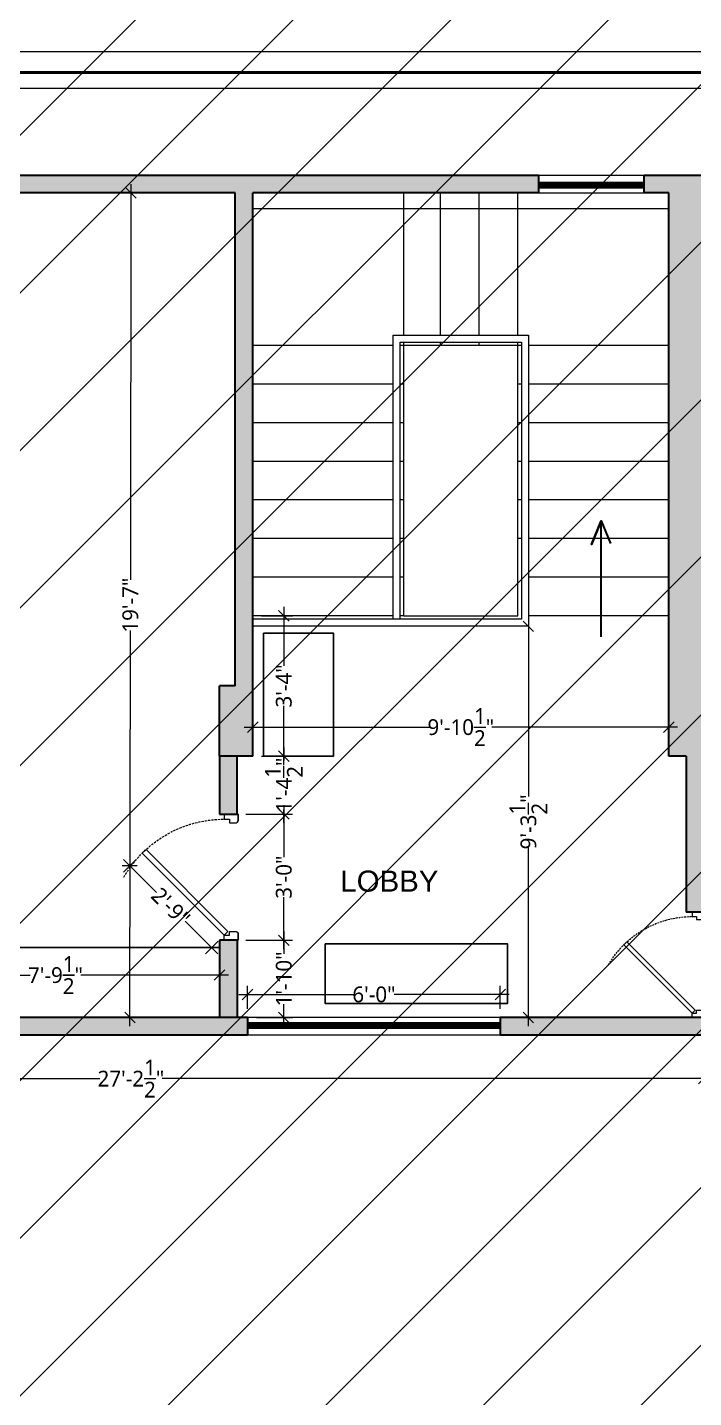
# Model space of a CAD drawing. Header units: inches. Extents: x -179 to 4134, y -2155 to 815.
# Drawn here: x 1268.3 to 1458.1, y -1652.9 to -1262.5 of the extents above; entities that cross this region are included whole.
import ezdxf

# ---------------------------------------------------------------- set-up
doc = ezdxf.new("R2010")
doc.units = ezdxf.units.IN
doc.header["$LTSCALE"] = 5
doc.linetypes.add('HIDDEN', pattern=[0.375, 0.25, -0.125])
for name, color, linetype, lineweight in [('DIM', 5, 'Continuous', 9), ('doors', 24, 'Continuous', 9), ('Furniture-New', 217, 'Continuous', 5), ('STEP', 25, 'Continuous', 15), ('text', 7, 'Continuous', 5), ('title', 7, 'Continuous', 5), ('wall', 7, 'Continuous', 30), ('wall hatch', 252, 'Continuous', 5), ('window', 162, 'Continuous', 9)]:
    doc.layers.add(name, color=color, linetype=linetype, lineweight=lineweight)
doc.styles.add('irfan', font='trebuc.ttf')
doc.styles.add('KARUN', font='arial.ttf')
doc.dimstyles.new('IRFAN', dxfattribs={"dimtxt": 4.5, "dimasz": 3, "dimexe": 2.5, "dimexo": 2.5, "dimgap": 0.09, "dimtad": 0, "dimdec": 1, "dimzin": 3, "dimdsep": 46, "dimlunit": 4, "dimtxsty": 'irfan', "dimblk": 'OBLIQUE', "dimcen": 2, "dimdle": 2.5, "dimclrd": 251, "dimclre": 251, "dimclrt": 7, "dimadec": 0, "dimazin": 0, "dimtm": 1e-09, "dimtfac": 1, "dimtdec": 1, "dimtofl": 0, "dimtmove": 0, "dimatfit": 3, "dimfxl": 2, "dimtolj": 1, "dimtzin": 0, "dimlwd": 0, "dimlwe": -1, "dimarcsym": 0})

# ---------------------------------------------------------------- blocks, each defined once
blk = doc.blocks.new('d2')
at = {"layer": 'doors'}
blk.add_lwpolyline([(-25.9, 26.27), (-2.56, 2.94), (-1.5, 4), (-24.84, 27.34), (-25.9, 26.27)], dxfattribs=at)
blk.add_lwpolyline([(-36, 0), (-34, 0), (-36, 0), (-36, 4), (-34.5, 4), (-34.5, 2.5), (-33.5, 2.5), (-33.5, 0.5), (-33.62, 0.5), (-33.62, 0.38, -0.414214), (-33.88, 0.12), (-34, 0.12), (-34, 0)], format="xyb", dxfattribs=at)
blk.add_lwpolyline([(0, 4), (-1.5, 4), (-1.5, 2.5), (-2.5, 2.5), (-2.5, 0.5), (-2.38, 0.5), (-2.38, 0.38, 0.414214), (-2.12, 0.12), (-2, 0.12), (-2, 0), (0, 0), (-2, 0), (0, 0), (0, 4)], format="xyb", close=True, dxfattribs=at)
at = {"layer": 'doors', "color": 144, "linetype": 'HIDDEN', "ltscale": 0.5}
blk.add_arc((-1.5, 4), 33.03, 120, 182.6026, dxfattribs=at)
blk = doc.blocks.new('door')
at = {"layer": 'doors', "linetype": 'Continuous'}
blk.add_line((0, 0), (0, 0), dxfattribs=at)
at = {"layer": 'doors', "xscale": -1.166666666666717, "yscale": 1.166666666666717, "zscale": 1.166666666666717, "rotation": 270}
blk.add_blockref('d2', (0, 0), dxfattribs=at)
blk = doc.blocks.new('_Oblique')
at = {"color": 0, "linetype": 'ByBlock', "lineweight": -2}
blk.add_line((-0.5, -0.5), (0.5, 0.5), dxfattribs=at)
blk = doc.blocks.new('*D189')
at = {"layer": 'Defpoints', "color": 0, "ltscale": 0.25, "transparency": 16777216}
for p in [(1134.53, -1549.63), (1461.03, -1549.63), (1134.53, -1562.04)]:
    blk.add_point(p, dxfattribs=at)
at = {"layer": 'DIM', "color": 1, "ltscale": 0.25, "transparency": 16777216}
for p, q in [((1134.53, -1552.13), (1134.53, -1564.54)), ((1461.03, -1552.13), (1461.03, -1564.54))]:
    blk.add_line(p, q, dxfattribs=at)
at = {"layer": 'DIM', "color": 251, "lineweight": 0, "ltscale": 0.25, "transparency": 16777216}
for p, q in [((1132.03, -1562.04), (1288.9, -1562.04)), ((1463.53, -1562.04), (1306.65, -1562.04))]:
    blk.add_line(p, q, dxfattribs=at)
at = {"layer": 'DIM', "color": 251, "lineweight": 0, "ltscale": 0.25, "transparency": 16777216, "xscale": 3, "yscale": 3, "zscale": 3, "rotation": 180.0000000000001}
blk.add_blockref('_Oblique', (1134.53, -1562.04), dxfattribs=at)
at = {"layer": 'DIM', "color": 251, "lineweight": 0, "ltscale": 0.25, "transparency": 16777216, "xscale": 3, "yscale": 3, "zscale": 3}
blk.add_blockref('_Oblique', (1461.03, -1562.04), dxfattribs=at)
at = {"layer": 'DIM', "color": 1, "ltscale": 0.25, "transparency": 16777216, "insert": (1297.78, -1562.04), "char_height": 4.5, "attachment_point": 5, "style": 'irfan'}
blk.add_mtext('\\A1;27\'-2{\\H1x;\\S1/2;}"', dxfattribs=at)
blk = doc.blocks.new('*D232')
at = {"layer": 'Defpoints', "color": 0, "ltscale": 0.25, "transparency": 16777216}
for p in [(1305.53, -1309.63), (1297.51, -1544.62), (1305.28, -1544.63)]:
    blk.add_point(p, dxfattribs=at)
at = {"layer": 'DIM', "color": 251, "lineweight": 0, "ltscale": 0.25, "transparency": 16777216}
for p, q in [((1297.76, -1307.12), (1297.64, -1419.93)), ((1297.5, -1547.12), (1297.62, -1434.31))]:
    blk.add_line(p, q, dxfattribs=at)
at = {"layer": 'DIM', "color": 1, "ltscale": 0.25, "transparency": 16777216}
for p, q in [((1303.03, -1309.63), (1295.26, -1309.62)), ((1302.78, -1544.63), (1295.01, -1544.62))]:
    blk.add_line(p, q, dxfattribs=at)
at = {"layer": 'DIM', "color": 251, "lineweight": 0, "ltscale": 0.25, "transparency": 16777216, "xscale": 3, "yscale": 3, "zscale": 3}
for p, rotation in [((1297.76, -1309.62), 89.93904706606553), ((1297.51, -1544.62), 269.9390470660655)]:
    blk.add_blockref('_Oblique', p, dxfattribs=dict(at, rotation=rotation))
at = {"layer": 'DIM', "color": 1, "ltscale": 0.25, "transparency": 16777216, "insert": (1297.63, -1427.12), "char_height": 4.5, "attachment_point": 5, "rotation": 89.939, "style": 'irfan'}
blk.add_mtext('\\A1;19\'-7"', dxfattribs=at)
blk = doc.blocks.new('*D236')
at = {"layer": 'Defpoints', "color": 0, "ltscale": 0.25, "transparency": 16777216}
for p in [(1332.53, -1430.13), (1341.36, -1430.13), (1332.53, -1470.13)]:
    blk.add_point(p, dxfattribs=at)
at = {"layer": 'DIM', "color": 251, "lineweight": 0, "ltscale": 0.25, "transparency": 16777216}
for p, q in [((1341.36, -1427.63), (1341.36, -1444.43)), ((1341.36, -1472.63), (1341.36, -1455.83))]:
    blk.add_line(p, q, dxfattribs=at)
at = {"layer": 'DIM', "color": 1, "ltscale": 0.25, "transparency": 16777216}
for p, q in [((1335.03, -1430.13), (1343.86, -1430.13)), ((1335.03, -1470.13), (1343.86, -1470.13))]:
    blk.add_line(p, q, dxfattribs=at)
at = {"layer": 'DIM', "color": 251, "lineweight": 0, "ltscale": 0.25, "transparency": 16777216, "xscale": 3, "yscale": 3, "zscale": 3}
for p, rotation in [((1341.36, -1430.13), 90), ((1341.36, -1470.13), 270)]:
    blk.add_blockref('_Oblique', p, dxfattribs=dict(at, rotation=rotation))
at = {"layer": 'DIM', "color": 1, "ltscale": 0.25, "transparency": 16777216, "insert": (1341.36, -1450.13), "char_height": 4.5, "attachment_point": 5, "rotation": 90, "style": 'irfan'}
blk.add_mtext('\\A1;3\'-4"', dxfattribs=at)
blk = doc.blocks.new('*D237')
at = {"layer": 'Defpoints', "color": 0, "ltscale": 0.25, "transparency": 16777216}
for p in [(1403.03, -1538.07), (1331.03, -1544.63), (1403.03, -1544.63)]:
    blk.add_point(p, dxfattribs=at)
at = {"layer": 'DIM', "color": 251, "lineweight": 0, "ltscale": 0.25, "transparency": 16777216}
for p, q in [((1328.53, -1538.07), (1361.29, -1538.07)), ((1405.53, -1538.07), (1372.77, -1538.07))]:
    blk.add_line(p, q, dxfattribs=at)
at = {"layer": 'DIM', "color": 1, "ltscale": 0.25, "transparency": 16777216}
for p, q in [((1331.03, -1542.13), (1331.03, -1535.57)), ((1403.03, -1542.13), (1403.03, -1535.57))]:
    blk.add_line(p, q, dxfattribs=at)
at = {"layer": 'DIM', "color": 251, "lineweight": 0, "ltscale": 0.25, "transparency": 16777216, "xscale": 3, "yscale": 3, "zscale": 3, "rotation": 180}
blk.add_blockref('_Oblique', (1331.03, -1538.07), dxfattribs=at)
at = {"layer": 'DIM', "color": 251, "lineweight": 0, "ltscale": 0.25, "transparency": 16777216, "xscale": 3, "yscale": 3, "zscale": 3}
blk.add_blockref('_Oblique', (1403.03, -1538.07), dxfattribs=at)
at = {"layer": 'DIM', "color": 1, "ltscale": 0.25, "transparency": 16777216, "insert": (1367.03, -1538.07), "char_height": 4.5, "attachment_point": 5, "style": 'irfan'}
blk.add_mtext('\\A1;6\'-0"', dxfattribs=at)
blk = doc.blocks.new('*D240')
at = {"layer": 'Defpoints', "color": 0, "ltscale": 0.25, "transparency": 16777216}
for p in [(1332.53, -1470.13), (1328.05, -1486.63), (1341.36, -1486.63)]:
    blk.add_point(p, dxfattribs=at)
at = {"layer": 'DIM', "color": 251, "lineweight": 0, "ltscale": 0.25, "transparency": 16777216}
for p, q in [((1341.36, -1467.63), (1341.36, -1471.34)), ((1341.36, -1489.13), (1341.36, -1485.41))]:
    blk.add_line(p, q, dxfattribs=at)
at = {"layer": 'DIM', "color": 1, "ltscale": 0.25, "transparency": 16777216}
for p, q in [((1335.03, -1470.13), (1343.86, -1470.13)), ((1330.55, -1486.63), (1343.86, -1486.63))]:
    blk.add_line(p, q, dxfattribs=at)
at = {"layer": 'DIM', "color": 251, "lineweight": 0, "ltscale": 0.25, "transparency": 16777216, "xscale": 3, "yscale": 3, "zscale": 3}
for p, rotation in [((1341.36, -1470.13), 90), ((1341.36, -1486.63), 270)]:
    blk.add_blockref('_Oblique', p, dxfattribs=dict(at, rotation=rotation))
at = {"layer": 'DIM', "color": 1, "ltscale": 0.25, "transparency": 16777216, "insert": (1341.36, -1478.38), "char_height": 4.5, "attachment_point": 5, "rotation": 90, "style": 'irfan'}
blk.add_mtext('\\A1;1\'-4{\\H1x;\\S1/2;}"', dxfattribs=at)
blk = doc.blocks.new('*D241')
at = {"layer": 'Defpoints', "color": 0, "ltscale": 0.25, "transparency": 16777216}
for p in [(1328.05, -1486.63), (1328.07, -1522.63), (1341.36, -1522.63)]:
    blk.add_point(p, dxfattribs=at)
at = {"layer": 'DIM', "color": 1, "ltscale": 0.25, "transparency": 16777216}
for p, q in [((1330.55, -1486.63), (1343.86, -1486.63)), ((1330.57, -1522.63), (1343.86, -1522.63))]:
    blk.add_line(p, q, dxfattribs=at)
at = {"layer": 'DIM', "color": 251, "lineweight": 0, "ltscale": 0.25, "transparency": 16777216}
for p, q in [((1341.36, -1484.13), (1341.36, -1498.93)), ((1341.36, -1525.13), (1341.36, -1510.33))]:
    blk.add_line(p, q, dxfattribs=at)
at = {"layer": 'DIM', "color": 251, "lineweight": 0, "ltscale": 0.25, "transparency": 16777216, "xscale": 3, "yscale": 3, "zscale": 3}
for p, rotation in [((1341.36, -1486.63), 90), ((1341.36, -1522.63), 270)]:
    blk.add_blockref('_Oblique', p, dxfattribs=dict(at, rotation=rotation))
at = {"layer": 'DIM', "color": 1, "ltscale": 0.25, "transparency": 16777216, "insert": (1341.36, -1504.63), "char_height": 4.5, "attachment_point": 5, "rotation": 90, "style": 'irfan'}
blk.add_mtext('\\A1;3\'-0"', dxfattribs=at)
blk = doc.blocks.new('*D242')
at = {"layer": 'Defpoints', "color": 0, "ltscale": 0.25, "transparency": 16777216}
for p in [(1328.07, -1522.63), (1331.03, -1544.63), (1341.36, -1544.63)]:
    blk.add_point(p, dxfattribs=at)
at = {"layer": 'DIM', "color": 1, "ltscale": 0.25, "transparency": 16777216}
for p, q in [((1330.57, -1522.63), (1343.86, -1522.63)), ((1333.53, -1544.63), (1343.86, -1544.63))]:
    blk.add_line(p, q, dxfattribs=at)
at = {"layer": 'DIM', "color": 251, "lineweight": 0, "ltscale": 0.25, "transparency": 16777216}
for p, q in [((1341.36, -1520.13), (1341.36, -1526.44)), ((1341.36, -1547.13), (1341.36, -1540.82))]:
    blk.add_line(p, q, dxfattribs=at)
at = {"layer": 'DIM', "color": 251, "lineweight": 0, "ltscale": 0.25, "transparency": 16777216, "xscale": 3, "yscale": 3, "zscale": 3}
for p, rotation in [((1341.36, -1522.63), 90), ((1341.36, -1544.63), 270)]:
    blk.add_blockref('_Oblique', p, dxfattribs=dict(at, rotation=rotation))
at = {"layer": 'DIM', "color": 1, "ltscale": 0.25, "transparency": 16777216, "insert": (1341.36, -1533.63), "char_height": 4.5, "attachment_point": 5, "rotation": 90, "style": 'irfan'}
blk.add_mtext('\\A1;1\'-10"', dxfattribs=at)
blk = doc.blocks.new('*D262')
at = {"color": 251, "ltscale": 0.25, "transparency": 16777216}
for p, q in [((1229.53, -1527.13), (1229.53, -1535.03)), ((1323.05, -1527.13), (1323.05, -1535.03))]:
    blk.add_line(p, q, dxfattribs=at)
at = {"color": 251, "lineweight": 0, "ltscale": 0.25, "transparency": 16777216}
for p, q in [((1227.03, -1532.53), (1269.08, -1532.53)), ((1325.55, -1532.53), (1283.5, -1532.53))]:
    blk.add_line(p, q, dxfattribs=at)
at = {"layer": 'Defpoints', "color": 0, "ltscale": 0.25, "transparency": 16777216}
for p in [(1229.53, -1524.63), (1323.05, -1524.63), (1323.05, -1532.53)]:
    blk.add_point(p, dxfattribs=at)
at = {"color": 251, "lineweight": 0, "ltscale": 0.25, "transparency": 16777216, "xscale": 3, "yscale": 3, "zscale": 3, "rotation": 180}
blk.add_blockref('_Oblique', (1229.53, -1532.53), dxfattribs=at)
at = {"color": 251, "lineweight": 0, "ltscale": 0.25, "transparency": 16777216, "xscale": 3, "yscale": 3, "zscale": 3}
blk.add_blockref('_Oblique', (1323.05, -1532.53), dxfattribs=at)
at = {"color": 7, "ltscale": 0.25, "transparency": 16777216, "insert": (1276.29, -1532.53), "char_height": 4.5, "attachment_point": 5, "style": 'irfan'}
blk.add_mtext('\\A1;7\'-9{\\H1x;\\S1/2;}"', dxfattribs=at)
blk = doc.blocks.new('*D270')
at = {"layer": 'Defpoints', "color": 0, "ltscale": 0.25, "transparency": 16777216}
for p in [(1301.03, -1497.81), (1324.38, -1521.13), (1320.81, -1524.71)]:
    blk.add_point(p, dxfattribs=at)
at = {"layer": 'Furniture-New', "color": 251, "ltscale": 0.25, "transparency": 16777216}
for p, q in [((1299.26, -1499.58), (1295.69, -1503.16)), ((1322.62, -1522.9), (1319.04, -1526.48))]:
    blk.add_line(p, q, dxfattribs=at)
at = {"layer": 'Furniture-New', "color": 251, "lineweight": 0, "ltscale": 0.25, "transparency": 16777216}
for p, q in [((1295.69, -1499.62), (1305.04, -1508.97)), ((1322.58, -1526.48), (1313.22, -1517.13))]:
    blk.add_line(p, q, dxfattribs=at)
at = {"layer": 'Furniture-New', "color": 251, "lineweight": 0, "ltscale": 0.25, "transparency": 16777216, "xscale": 3, "yscale": 3, "zscale": 3}
for p, rotation in [((1297.46, -1501.39), 135.0405710793018), ((1320.81, -1524.71), 315.0405710793017)]:
    blk.add_blockref('_Oblique', p, dxfattribs=dict(at, rotation=rotation))
at = {"layer": 'Furniture-New', "color": 7, "ltscale": 0.25, "transparency": 16777216, "insert": (1309.13, -1513.05), "char_height": 4.5, "attachment_point": 5, "rotation": 315.0406, "style": 'irfan'}
blk.add_mtext('\\A1;2\'-9"', dxfattribs=at)
blk = doc.blocks.new('*D289')
at = {"layer": 'Defpoints', "color": 0, "ltscale": 0.25, "transparency": 16777216}
for p in [(1332.53, -1461.86), (1332.53, -1466.3), (1451.03, -1466.3)]:
    blk.add_point(p, dxfattribs=at)
at = {"layer": 'Furniture-New', "color": 251, "ltscale": 0.25, "transparency": 16777216}
for p, q in [((1332.53, -1463.8), (1332.53, -1459.36)), ((1451.03, -1463.8), (1451.03, -1459.36))]:
    blk.add_line(p, q, dxfattribs=at)
at = {"layer": 'Furniture-New', "color": 251, "lineweight": 0, "ltscale": 0.25, "transparency": 16777216}
for p, q in [((1330.03, -1461.86), (1382.92, -1461.86)), ((1453.53, -1461.86), (1400.63, -1461.86))]:
    blk.add_line(p, q, dxfattribs=at)
at = {"layer": 'Furniture-New', "color": 251, "lineweight": 0, "ltscale": 0.25, "transparency": 16777216, "xscale": 3, "yscale": 3, "zscale": 3, "rotation": 180}
blk.add_blockref('_Oblique', (1332.53, -1461.86), dxfattribs=at)
at = {"layer": 'Furniture-New', "color": 251, "lineweight": 0, "ltscale": 0.25, "transparency": 16777216, "xscale": 3, "yscale": 3, "zscale": 3}
blk.add_blockref('_Oblique', (1451.03, -1461.86), dxfattribs=at)
at = {"layer": 'Furniture-New', "color": 7, "ltscale": 0.25, "transparency": 16777216, "insert": (1391.78, -1461.86), "char_height": 4.5, "attachment_point": 5, "style": 'irfan'}
blk.add_mtext('\\A1;9\'-10{\\H1x;\\S1/2;}"', dxfattribs=at)
blk = doc.blocks.new('*D290')
at = {"layer": 'Defpoints', "color": 0, "ltscale": 0.25, "transparency": 16777216}
for p in [(1411.03, -1433.13), (1411.03, -1544.63), (1411.03, -1544.63)]:
    blk.add_point(p, dxfattribs=at)
at = {"layer": 'Furniture-New', "color": 251, "lineweight": 0, "ltscale": 0.25, "transparency": 16777216}
for p, q in [((1411.03, -1430.63), (1411.03, -1481.65)), ((1411.03, -1547.13), (1411.03, -1496.1))]:
    blk.add_line(p, q, dxfattribs=at)
at = {"layer": 'Furniture-New', "color": 251, "lineweight": 0, "ltscale": 0.25, "transparency": 16777216, "xscale": 3, "yscale": 3, "zscale": 3}
for p, rotation in [((1411.03, -1433.13), 90), ((1411.03, -1544.63), 270)]:
    blk.add_blockref('_Oblique', p, dxfattribs=dict(at, rotation=rotation))
at = {"layer": 'Furniture-New', "color": 7, "ltscale": 0.25, "transparency": 16777216, "insert": (1411.03, -1488.88), "char_height": 4.5, "attachment_point": 5, "rotation": 90, "style": 'irfan'}
blk.add_mtext('\\A1;9\'-3{\\H1x;\\S1/2;}"', dxfattribs=at)

msp = doc.modelspace()

# ---------------------------------------------------------------- hatches: boundary and pattern name
at = {"lineweight": 15, "ltscale": 0.25, "transparency": 33554687}
h = msp.add_hatch(dxfattribs=at)
h.set_pattern_fill('ANSI31', color=256, scale=10)
h.paths.add_polyline_path([(-179.41, 814.5), (2097.9, 814.5), (2097.9, -2154.98), (-179.41, -2154.98)])
at = {"layer": 'wall hatch', "ltscale": 0.25}
h = msp.add_hatch(color=256, dxfattribs=at)
h.dxf.hatch_style = 1
h.paths.add_polyline_path([(1414.03, -1304.63), (1253.53, -1304.63), (1253.53, -1309.63), (1327.53, -1309.63), (1327.53, -1450.13), (1323.03, -1450.13), (1323.03, -1465.13), (1323.03, -1470.13), (1332.53, -1470.13), (1332.53, -1309.63), (1414.03, -1309.63)])
h = msp.add_hatch(color=256, dxfattribs=at)
h.dxf.hatch_style = 1
h.paths.add_polyline_path([(1461.03, -1304.63), (1456.03, -1304.63), (1444.03, -1304.63), (1444.03, -1309.63), (1451.03, -1309.63), (1451.03, -1451.63), (1451.03, -1470.13), (1456.03, -1470.13), (1456.03, -1514.63), (1461.03, -1514.63), (1461.03, -1470.13), (1461.03, -1458.63), (1461.03, -1451.63)])
h = msp.add_hatch(color=256, dxfattribs=at)
h.dxf.hatch_style = 1
h.paths.add_polyline_path([(1331.03, -1544.63), (1279.53, -1544.63), (1297.51, -1544.62), (1279.53, -1544.63), (1274.53, -1544.63), (1229.53, -1544.63), (1229.53, -1465.63), (1192.53, -1465.63), (1192.53, -1470.63), (1224.53, -1470.63), (1224.53, -1544.63), (1134.53, -1544.63), (1134.53, -1531.13), (1129.53, -1531.13), (1129.53, -1525.13), (1124.53, -1525.13), (1124.53, -1549.63), (1331.03, -1549.63)])
h = msp.add_hatch(color=256, dxfattribs=at)
h.dxf.hatch_style = 1
h.paths.add_polyline_path([(1328.03, -1470.13), (1323.03, -1470.13), (1323.03, -1486.63), (1328.03, -1486.63)])
h.paths.add_polyline_path([(1328.07, -1522.63), (1324.38, -1522.63), (1323.05, -1522.63), (1323.05, -1544.63), (1328.07, -1544.63)])
h = msp.add_hatch(color=256, dxfattribs=at)
h.dxf.hatch_style = 1
h.paths.add_polyline_path([(1461.03, -1544.63), (1403.03, -1544.63), (1403.03, -1549.63), (1461.03, -1549.63)])

# ---------------------------------------------------------------- linework, layer by layer
at = {"color": 25, "ltscale": 0.25}
msp.add_line((1229.53, -1524.63), (1323.05, -1524.63), dxfattribs=at)
at = {"layer": 'Furniture-New', "lineweight": -2, "ltscale": 0.25}
msp.add_line((1457.7, -1544.63), (1430.2, -1544.63), dxfattribs=at)
for points in [[(1335.53, -1435.13), (1355.53, -1435.13), (1355.53, -1470.13), (1335.53, -1470.13), (1335.53, -1435.13)], [(1353.13, -1523.63), (1405.13, -1523.63), (1405.13, -1540.63), (1353.13, -1540.63), (1353.13, -1523.63)]]:
    msp.add_lwpolyline(points, dxfattribs=at)
at = {"layer": 'STEP', "ltscale": 0.2}
for p, q in [((1375.53, -1350.13), (1375.53, -1309.63)), ((1386.03, -1350.13), (1386.03, -1309.63)), ((1397.03, -1350.13), (1397.03, -1309.63)), ((1408.03, -1350.13), (1408.03, -1309.63)), ((1372.53, -1353.13), (1332.53, -1353.13)), ((1375.53, -1353.13), (1374.53, -1353.13)), ((1375.53, -1353.13), (1375.53, -1352.13)), ((1408.03, -1353.13), (1375.53, -1353.13)), ((1375.53, -1430.13), (1375.53, -1353.13)), ((1386.03, -1353.13), (1386.03, -1352.13)), ((1397.03, -1353.13), (1397.03, -1352.13)), ((1408.03, -1353.13), (1408.03, -1352.13)), ((1409.03, -1353.13), (1408.03, -1353.13)), ((1408.03, -1430.13), (1408.03, -1353.13)), ((1451.03, -1353.13), (1411.03, -1353.13)), ((1372.53, -1364.13), (1332.53, -1364.13)), ((1375.53, -1364.13), (1374.53, -1364.13)), ((1409.03, -1364.13), (1408.03, -1364.13)), ((1451.03, -1364.13), (1411.03, -1364.13)), ((1372.53, -1375.13), (1332.53, -1375.13)), ((1375.53, -1375.13), (1374.53, -1375.13)), ((1409.03, -1375.13), (1408.03, -1375.13)), ((1451.03, -1375.13), (1411.03, -1375.13)), ((1372.53, -1386.13), (1332.53, -1386.13)), ((1375.53, -1386.13), (1374.53, -1386.13)), ((1409.03, -1386.13), (1408.03, -1386.13)), ((1451.03, -1386.13), (1411.03, -1386.13)), ((1372.53, -1397.13), (1332.53, -1397.13)), ((1375.53, -1397.13), (1374.53, -1397.13)), ((1409.03, -1397.13), (1408.03, -1397.13)), ((1451.03, -1397.13), (1411.03, -1397.13)), ((1372.53, -1408.13), (1332.53, -1408.13)), ((1375.53, -1408.13), (1374.53, -1408.13)), ((1409.03, -1408.13), (1408.03, -1408.13)), ((1451.03, -1408.13), (1411.03, -1408.13)), ((1372.53, -1419.13), (1332.53, -1419.13)), ((1375.53, -1419.13), (1374.53, -1419.13)), ((1451.03, -1419.13), (1411.03, -1419.13)), ((1372.53, -1430.13), (1332.53, -1430.13)), ((1375.53, -1430.13), (1374.53, -1430.13)), ((1375.53, -1430.13), (1408.03, -1430.13)), ((1451.03, -1430.13), (1411.03, -1430.13))]:
    msp.add_line(p, q, dxfattribs=at)
at = {"layer": 'STEP', "color": 142, "ltscale": 0.2}
for points in [[(1372.53, -1431.13), (1372.53, -1350.13), (1411.03, -1350.13), (1411.03, -1433.13), (1332.53, -1433.13)], [(1374.53, -1431.13), (1374.53, -1352.13), (1409.03, -1352.13), (1409.03, -1431.13), (1332.53, -1431.13)]]:
    msp.add_lwpolyline(points, dxfattribs=at)
at = {"layer": 'title'}
for points in [[(1872.78, -1887.37), (1872.78, -1269.38), (998.77, -1269.38), (998.77, -1887.37)], [(1862.26, -1279.9), (1009.28, -1279.9), (1009.28, -1875.48), (1862.26, -1875.48)]]:
    msp.add_lwpolyline(points, close=True, dxfattribs=at)
at = {"layer": 'title', "color": 7, "linetype": 'Continuous', "const_width": 0.902}
msp.add_lwpolyline([(1866.85, -1275.32), (1004.7, -1275.32), (1004.7, -1881.44), (1866.85, -1881.44)], close=True, dxfattribs=at)
at = {"layer": 'wall', "ltscale": 0.25}
for p, q in [((1414.03, -1304.63), (1253.53, -1304.63)), ((1414.03, -1309.63), (1414.03, -1304.63)), ((1456.03, -1304.63), (1444.03, -1304.63)), ((1444.03, -1309.63), (1444.03, -1304.63)), ((1652.03, -1304.63), (1456.03, -1304.63)), ((1327.53, -1309.63), (1253.53, -1309.63)), ((1327.53, -1450.13), (1327.53, -1309.63)), ((1414.03, -1309.63), (1332.53, -1309.63)), ((1332.53, -1470.13), (1332.53, -1309.63)), ((1451.03, -1309.63), (1444.03, -1309.63)), ((1451.03, -1451.63), (1451.03, -1309.63)), ((1327.53, -1450.13), (1323.03, -1450.13)), ((1323.03, -1470.13), (1323.03, -1450.13)), ((1451.03, -1470.13), (1451.03, -1451.63)), ((1332.53, -1470.13), (1323.03, -1470.13)), ((1323.03, -1470.13), (1323.03, -1486.63)), ((1328.03, -1486.63), (1328.03, -1470.13)), ((1456.03, -1470.13), (1451.03, -1470.13)), ((1456.03, -1470.13), (1456.03, -1514.63)), ((1323.03, -1486.63), (1328.03, -1486.63)), ((1461.03, -1514.63), (1456.03, -1514.63)), ((1328.07, -1522.63), (1323.05, -1522.63)), ((1323.05, -1522.63), (1323.05, -1544.63)), ((1328.07, -1522.63), (1328.07, -1544.63)), ((1279.53, -1544.63), (1229.53, -1544.63)), ((1331.03, -1544.63), (1279.53, -1544.63)), ((1331.03, -1544.63), (1331.03, -1549.63)), ((1461.03, -1544.63), (1403.03, -1544.63)), ((1403.03, -1544.63), (1403.03, -1549.63)), ((1331.03, -1549.63), (1124.53, -1549.63)), ((1461.03, -1549.63), (1403.03, -1549.63))]:
    msp.add_line(p, q, dxfattribs=at)
msp.add_lwpolyline([(1431.74, -1436.1), (1431.74, -1403.1), (1429.05, -1409.79), (1431.74, -1403.1), (1434.44, -1409.56)], dxfattribs=at)
at = {"layer": 'window', "color": 29, "ltscale": 0.25}
for p, q in [((1444.03, -1304.63), (1414.03, -1304.63)), ((1414.03, -1309.63), (1444.03, -1309.63)), ((1403.03, -1544.63), (1331.03, -1544.63)), ((1403.03, -1549.63), (1331.03, -1549.63))]:
    msp.add_line(p, q, dxfattribs=at)
at = {"layer": 'window', "color": 253, "ltscale": 0.25}
msp.add_line((1451.03, -1314.13), (1332.53, -1314.13), dxfattribs=at)
at = {"layer": 'window', "color": 5, "ltscale": 0.25, "const_width": 2}
for points in [[(1444.03, -1307.38), (1414.03, -1307.38)], [(1403.03, -1546.88), (1331.03, -1546.88)]]:
    msp.add_lwpolyline(points, dxfattribs=at)

# ---------------------------------------------------------------- block references
at = {"layer": 'doors', "linetype": 'ByBlock', "lineweight": 0}
for p, xscale, yscale, zscale, rotation in [((1328.38, -1522.63), 0.8571093867662782, 0.8571093867662782, 0.8571093867662782, 180.040571079302), ((1461.03, -1544.63), 0.7142857142856247, 0.7142857142856247, 0.7142857142856247, 180.0405710793019)]:
    msp.add_blockref('door', p, dxfattribs=dict(at, xscale=xscale, yscale=yscale, zscale=zscale, rotation=rotation))

# ---------------------------------------------------------------- texts
at = {"layer": 'text', "lineweight": 25, "insert": (1403.1, -1508.83), "char_height": 6, "width": 63.3424, "attachment_point": 9, "style": 'KARUN'}
msp.add_mtext('\\A1;\\pxqc,t7,10;LOBBY', dxfattribs=at)

# ---------------------------------------------------------------- dimensions: what is measured, and where the dimension line sits
at = {"color": 25, "ltscale": 0.25}
dim = msp.add_linear_dim(base=(1323.05, -1532.53), p1=(1229.53, -1524.63), p2=(1323.05, -1524.63), dimstyle='IRFAN', override={"dimpost": '\\X'}, dxfattribs=at)
dim.commit()
dim.dimension.update_dxf_attribs({"geometry": '*D262', "text_midpoint": (1276.29, -1532.53)})
at = {"layer": 'DIM', "ltscale": 0.25}
for p1, p2, distance, picture, middle in [((1305.53, -1309.63), (1305.28, -1544.63), -7.77, '*D232', (1297.63, -1427.12)), ((1332.53, -1470.13), (1332.53, -1430.13), -8.83, '*D236', (1341.36, -1450.13)), ((1331.03, -1544.63), (1403.03, -1544.63), 6.56, '*D237', (1367.03, -1538.07)), ((1461.03, -1549.63), (1134.53, -1549.63), 12.41, '*D189', (1297.78, -1562.04))]:
    dim = msp.add_aligned_dim(p1=p1, p2=p2, distance=distance, dimstyle='IRFAN', override={"dimpost": '\\X', "dimclre": 1, "dimclrt": 1}, dxfattribs=at)
    dim.commit()
    dim.dimension.update_dxf_attribs({"geometry": picture, "text_midpoint": middle})
for base, p1, p2, picture, middle in [((1341.36, -1486.63), (1332.53, -1470.13), (1328.05, -1486.63), '*D240', (1341.36, -1478.38)), ((1341.36, -1522.63), (1328.05, -1486.63), (1328.07, -1522.63), '*D241', (1341.36, -1504.63)), ((1341.36, -1544.63), (1328.07, -1522.63), (1331.03, -1544.63), '*D242', (1341.36, -1533.63))]:
    dim = msp.add_linear_dim(base=base, p1=p1, p2=p2, angle=270, dimstyle='IRFAN', override={"dimpost": '\\X', "dimclre": 1, "dimclrt": 1, "dimtmove": 1}, dxfattribs=at)
    dim.commit()
    dim.dimension.update_dxf_attribs({"geometry": picture, "text_midpoint": middle})
at = {"layer": 'Furniture-New', "ltscale": 0.25}
dim = msp.add_linear_dim(base=(1411.03, -1544.63), p1=(1411.03, -1433.13), p2=(1411.03, -1544.63), angle=90, dimstyle='IRFAN', override={"dimpost": '\\X'}, dxfattribs=at)
dim.commit()
dim.dimension.update_dxf_attribs({"geometry": '*D290', "text_midpoint": (1411.03, -1488.88)})
dim = msp.add_linear_dim(base=(1332.53, -1461.86), p1=(1451.03, -1466.3), p2=(1332.53, -1466.3), dimstyle='IRFAN', override={"dimpost": '\\X'}, dxfattribs=at)
dim.commit()
dim.dimension.update_dxf_attribs({"geometry": '*D289', "text_midpoint": (1391.78, -1461.86)})
dim = msp.add_aligned_dim(p1=(1301.03, -1497.81), p2=(1324.38, -1521.13), distance=-5.06, dimstyle='IRFAN', override={"dimpost": '\\X'}, dxfattribs=at)
dim.commit()
dim.dimension.update_dxf_attribs({"geometry": '*D270', "text_midpoint": (1309.13, -1513.05)})

doc.saveas('drawing.dxf')
